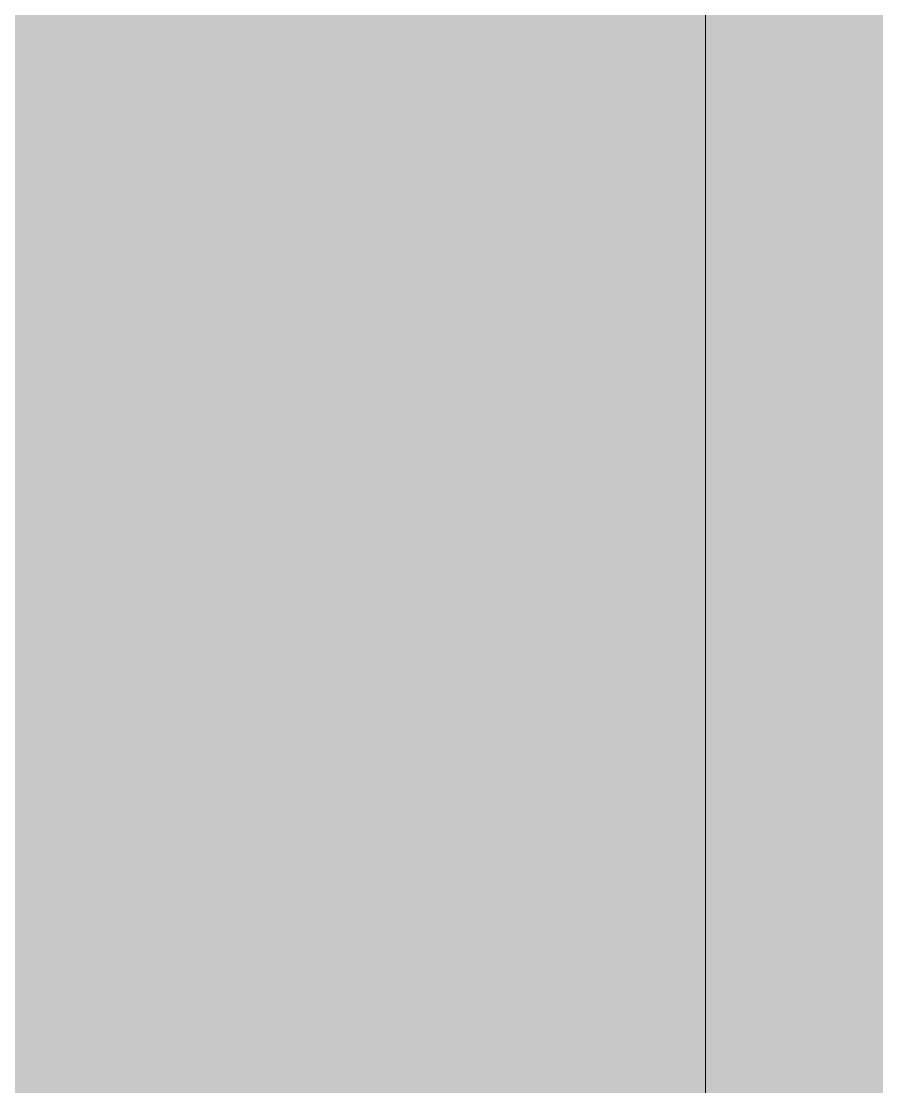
# Model space of a CAD drawing. Header units: inches. Extents: x 20139 to 37433, y -23296 to -20170.
# Drawn here: x 31428.224 to 31429.474, y -22664.435 to -22662.877 of the extents above; entities that cross this region are included whole.
import ezdxf

# ---------------------------------------------------------------- set-up
doc = ezdxf.new("R2010")
doc.units = ezdxf.units.IN
doc.header["$MEASUREMENT"] = 0
doc.layers.add('A-GLAZ-CURT', color=52, linetype='Continuous', lineweight=9)
doc.layers.add('A-GLAZ-CWMG', color=51, linetype='Continuous', lineweight=9)

# ---------------------------------------------------------------- blocks, each defined once
blk = doc.blocks.new('System Panel - Glazed-827432-Level 1')
at = {"layer": 'A-GLAZ-CURT', "transparency": 33554649}
blk.add_hatch(color=256, dxfattribs=at).paths.add_polyline_path([(16.5312, -0.25), (-16.5313, -0.25), (-16.5313, -1.25), (16.5312, -1.25)], flags=0)
at = {"layer": 'A-GLAZ-CURT'}
blk.add_line((-16.5313, -0.25), (16.5312, -0.25), dxfattribs=at)
blk.add_line((-16.5313, -0.25), (16.5312, -0.25), dxfattribs=at)
blk = doc.blocks.new('Rectangular Mullion - Rectangular Mullion 1-838706-Level 1')
at = {"layer": 'A-GLAZ-CWMG'}
h = blk.add_hatch(color=256, dxfattribs=at)
h.paths.add_polyline_path([(22173.0152, -22685.6778), (22173.0152, -22652.6153), (22170.7652, -22652.6153), (22170.7652, -22685.6778)], flags=0)
h.paths.add_polyline_path([(22169.7652, -22685.6778), (22169.7652, -22652.6153), (22169.0152, -22652.6153), (22169.0152, -22685.6778)], flags=0)
blk.add_hatch(color=256, dxfattribs=at).paths.add_polyline_path([(22170.7652, -22685.6778), (22170.7652, -22652.6153), (22169.7652, -22652.6153), (22169.7652, -22685.6778)], flags=0)

msp = doc.modelspace()

# ---------------------------------------------------------------- block references
at = {"layer": 'A-GLAZ-CURT', "rotation": 270}
msp.add_blockref('System Panel - Glazed-827432-Level 1', (31429.47419, -22669.14656), dxfattribs=at)
at = {"layer": 'A-GLAZ-CWMG'}
msp.add_blockref('Rectangular Mullion - Rectangular Mullion 1-838706-Level 1', (9258.45897, 0), dxfattribs=at)

doc.saveas('drawing.dxf')
